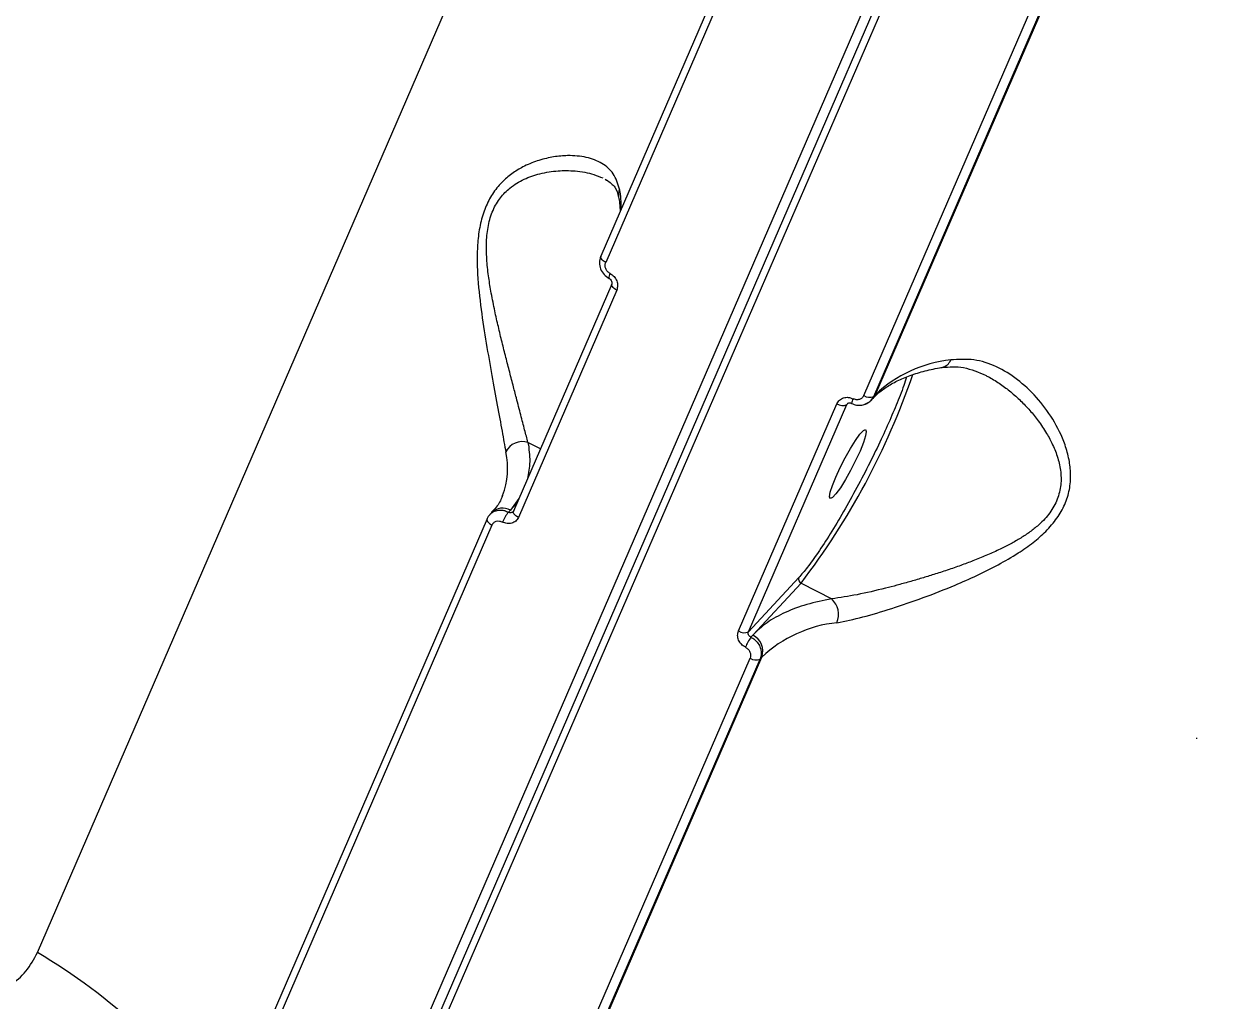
# Model space of a CAD drawing. Header units: millimetres. Extents: x -5873 to 5805, y -5301 to 4302.
# Drawn here: x -706 to -566.1, y -205.8 to -92.2 of the extents above; entities that cross this region are included whole.
import ezdxf

# ---------------------------------------------------------------- set-up
doc = ezdxf.new("R2010")
doc.units = ezdxf.units.MM
for name, color, linetype in [('DIKOM_ОБЪЕКТ', 7, 'Continuous'), ('DIKOM_РАЗМЕР_ЗОНА', 7, 'Continuous'), ('DIKOM_РАЗМЕР_ОБЪЕКТА', 7, 'Continuous')]:
    doc.layers.add(name, color=color, linetype=linetype)
doc.styles.add('style1', font='arial.ttf', dxfattribs={"width": 0.8})
doc.dimstyles.new('1-50', dxfattribs={"dimtxt": 300, "dimasz": 200, "dimexe": 100, "dimexo": 0, "dimgap": 100, "dimtad": 1, "dimtxsty": 'style1', "dimcen": 200, "dimclrd": 7, "dimclre": 7, "dimclrt": 7, "dimadec": 1, "dimazin": 2, "dimtfac": 1, "dimtmove": 0, "dimatfit": 2, "dimfxl": 0, "dimlwd": 25, "dimlwe": 18, "dimarcsym": 0})

# ---------------------------------------------------------------- blocks, each defined once
blk = doc.blocks.new('*D9')
at = {"layer": 'Defpoints', "color": 0, "transparency": 16777216}
for p in [(1338.11, 2802.44), (-4588.97, -1585.51), (-117.5, -1585.51)]:
    blk.add_point(p, dxfattribs=at)
at = {"layer": 'DIKOM_РАЗМЕР_ОБЪЕКТА', "color": 7, "lineweight": 18, "transparency": 16777216}
for p, q in [((1338.11, 2802.44), (-4688.97, 2802.44)), ((-117.5, -1585.51), (-4688.97, -1585.51))]:
    blk.add_line(p, q, dxfattribs=at)
at = {"layer": 'DIKOM_РАЗМЕР_ОБЪЕКТА', "color": 7, "lineweight": 25, "transparency": 16777216}
blk.add_line((-4588.97, 2602.44), (-4588.97, -1385.51), dxfattribs=at)
at = {"layer": 'DIKOM_РАЗМЕР_ОБЪЕКТА', "color": 7, "transparency": 16777216}
for points in [[(-4622.31, 2602.44), (-4555.64, 2602.44), (-4588.97, 2802.44)], [(-4622.31, -1385.51), (-4555.64, -1385.51), (-4588.97, -1585.51)]]:
    blk.add_solid(points, dxfattribs=at)
at = {"layer": 'DIKOM_РАЗМЕР_ОБЪЕКТА', "color": 7, "transparency": 16777216, "insert": (-4842.15, 460.98), "char_height": 300, "attachment_point": 5, "rotation": 90, "style": 'style1'}
blk.add_mtext('4400', dxfattribs=at)
blk = doc.blocks.new('*D10')
at = {"layer": 'Defpoints', "color": 0, "transparency": 16777216}
for p in [(4304.51, 1053.39), (-1538.59, -1332.39), (4304.51, -4224.84)]:
    blk.add_point(p, dxfattribs=at)
at = {"layer": 'DIKOM_РАЗМЕР_ОБЪЕКТА', "color": 7, "lineweight": 18, "transparency": 16777216}
for p, q in [((4304.51, 1053.39), (4304.51, -4324.84)), ((-1538.59, -1332.39), (-1538.59, -4324.84))]:
    blk.add_line(p, q, dxfattribs=at)
at = {"layer": 'DIKOM_РАЗМЕР_ОБЪЕКТА', "color": 7, "lineweight": 25, "transparency": 16777216}
blk.add_line((-1338.59, -4224.84), (4104.51, -4224.84), dxfattribs=at)
at = {"layer": 'DIKOM_РАЗМЕР_ОБЪЕКТА', "color": 7, "transparency": 16777216}
for points in [[(-1338.59, -4191.51), (-1338.59, -4258.18), (-1538.59, -4224.84)], [(4104.51, -4191.51), (4104.51, -4258.18), (4304.51, -4224.84)]]:
    blk.add_solid(points, dxfattribs=at)
at = {"layer": 'DIKOM_РАЗМЕР_ОБЪЕКТА', "color": 7, "transparency": 16777216, "insert": (1679.28, -3971.67), "char_height": 300, "attachment_point": 5, "style": 'style1'}
blk.add_mtext('5850', dxfattribs=at)
blk = doc.blocks.new('*D11')
at = {"layer": 'Defpoints', "color": 0, "transparency": 16777216}
for p in [(-510, 4302.44), (-5422.89, -3651.6), (284.83, -3651.6)]:
    blk.add_point(p, dxfattribs=at)
at = {"layer": 'DIKOM_РАЗМЕР_ЗОНА', "color": 7, "lineweight": 18, "transparency": 16777216}
for p, q in [((-510, 4302.44), (-5522.89, 4302.44)), ((284.83, -3651.6), (-5522.89, -3651.6))]:
    blk.add_line(p, q, dxfattribs=at)
at = {"layer": 'DIKOM_РАЗМЕР_ЗОНА', "color": 7, "lineweight": 25, "transparency": 16777216}
blk.add_line((-5422.89, 4102.44), (-5422.89, -3451.6), dxfattribs=at)
at = {"layer": 'DIKOM_РАЗМЕР_ЗОНА', "color": 7, "transparency": 16777216}
for points in [[(-5456.22, 4102.44), (-5389.56, 4102.44), (-5422.89, 4302.44)], [(-5456.22, -3451.6), (-5389.56, -3451.6), (-5422.89, -3651.6)]]:
    blk.add_solid(points, dxfattribs=at)
at = {"layer": 'DIKOM_РАЗМЕР_ЗОНА', "color": 7, "transparency": 16777216, "insert": (-5676.06, -474.49), "char_height": 300, "attachment_point": 5, "rotation": 90, "style": 'style1'}
blk.add_mtext('7950', dxfattribs=at)

msp = doc.modelspace()

# ---------------------------------------------------------------- linework, layer by layer
at = {"layer": 'DIKOM_ОБЪЕКТ', "color": 7, "linetype": 'Continuous', "lineweight": 15}
for p, q in [((-523.065, 106.66), (-696.034, -292.798)), ((-521.908, 106.484), (-694.877, -292.974)), ((-694.269, -293.708), (-521.3, 105.75)), ((-704.46, -200.145), (-579.379, 88.719)), ((-609.302, -50.708), (-638.964, -119.21)), ((-608.731, -51.423), (-638.393, -119.925)), ((-608.387, -135.394), (-578.725, -66.892)), ((-607.231, -135.494), (-577.569, -66.992)), ((-607.026, -135.272), (-577.364, -66.77)), ((-638.464, -110.259), (-638.29, -110.353)), ((-637.686, -122.44), (-649.122, -148.85)), ((-637.11, -123.157), (-648.546, -149.568)), ((-607.527, -135.947), (-607.32, -135.725)), ((-607.026, -135.272), (-607.231, -135.494)), ((-622.952, -162.762), (-611.517, -136.352)), ((-621.791, -162.865), (-610.355, -136.454)), ((-610.355, -136.454), (-610.195, -136.281)), ((-645.978, -141.59), (-647.426, -140.844)), ((-650.378, -147.024), (-650.455, -147.208)), ((-648.482, -147.372), (-649.468, -148.726)), ((-649.468, -148.726), (-648.718, -147.917)), ((-651.649, -149.017), (-651.856, -149.239)), ((-649.686, -148.961), (-649.468, -148.726)), ((-649.134, -148.889), (-649.168, -148.917)), ((-652.187, -149.747), (-681.849, -218.249)), ((-651.616, -150.462), (-681.278, -218.964)), ((-615.948, -156.567), (-621.791, -162.865)), ((-615.686, -157.207), (-621.295, -163.251)), ((-615.686, -157.207), (-612.12, -159.045)), ((-621.295, -163.251), (-621.513, -163.486)), ((-651.272, -234.433), (-621.61, -165.931)), ((-650.116, -234.533), (-620.454, -166.031)), ((-649.91, -234.312), (-620.249, -165.809)), ((-620.454, -166.031), (-620.249, -165.809)), ((-569.708, -175.204), (-569.723, -175.293))]:
    msp.add_line(p, q, dxfattribs=at)
at = {"layer": 'DIKOM_ОБЪЕКТ', "color": 7, "linetype": 'Continuous', "lineweight": 15, "flags": 128}
for points in [[(-638.393, -119.925), (-638.552, -119.83), (-638.692, -119.727), (-638.809, -119.62), (-638.897, -119.513), (-638.955, -119.409), (-638.98, -119.312), (-638.97, -119.226), (-638.964, -119.21)], [(-637.11, -123.157), (-637.27, -123.062), (-637.411, -122.96), (-637.528, -122.852), (-637.618, -122.744), (-637.676, -122.64), (-637.701, -122.542), (-637.692, -122.456), (-637.686, -122.44)], [(-607.026, -135.272), (-607.199, -135.577), (-607.32, -135.725)], [(-608.828, -141.851), (-609.337, -142.958), (-609.92, -144.098), (-610.527, -145.179), (-611.11, -146.112), (-611.622, -146.823), (-612.021, -147.253), (-612.275, -147.368), (-612.364, -147.159), (-612.279, -146.641), (-612.029, -145.859), (-611.632, -144.873), (-611.122, -143.766), (-610.54, -142.625), (-609.933, -141.545), (-609.35, -140.612), (-608.838, -139.901), (-608.439, -139.471), (-608.184, -139.356), (-608.096, -139.565), (-608.181, -140.083), (-608.431, -140.865), (-608.828, -141.851)], [(-648.546, -149.568), (-648.705, -149.473), (-648.847, -149.37), (-648.964, -149.262), (-649.054, -149.154), (-649.112, -149.05), (-649.137, -148.953), (-649.128, -148.866), (-649.122, -148.85)], [(-652.187, -149.747), (-652.193, -149.763), (-652.202, -149.849), (-652.178, -149.946), (-652.12, -150.05), (-652.031, -150.157), (-651.915, -150.265), (-651.775, -150.367), (-651.616, -150.462)]]:
    msp.add_lwpolyline(points, dxfattribs=at)
at = {"layer": 'DIKOM_ОБЪЕКТ', "color": 7, "linetype": 'Continuous', "lineweight": 15}
for centre, radius, start, end in [((-635.367, -112.05), 1.542, 156.06642, 189.95427), ((-646.689, -113.405), 10.108, 358.23619, 11.29841), ((-637.288, -121.646), 0.731, 144.15153, 190.73099), ((-596.689, -146.288), 15.106, 96.07655, 133.1788), ((-599.573, -130.794), 1.369, 282.59182, 339.78881), ((-683.244, -105.372), 85.152, 322.50224, 341.09622), ((-607.722, -134.431), 1.171, 235.35613, 294.76169), ((-610.846, -135.387), 1.175, 235.20761, 294.69783), ((-608.727, -136.349), 1.077, 147.97612, 178.57465), ((-648.05, -142.929), 2.176, 73.36074, 153.61933), ((-658.625, -143.862), 8.832, 339.01644, 12.42039), ((-650.367, -150.313), 1.824, 60.48664, 134.67746), ((-646.581, -151.655), 4.111, 139.05287, 157.84297), ((-615.466, -156.743), 0.513, 159.90563, 244.5851), ((-613.804, -160.864), 2.478, 337.70329, 47.19751), ((-609.912, -176.825), 15.106, 96.07715, 133.17939), ((-622.282, -161.797), 1.175, 235.20751, 294.69792), ((-615.946, -167.247), 6.718, 145.95908, 157.3937), ((-622.176, -165.104), 2.052, 339.90048, 64.57736), ((-620.945, -164.968), 1.171, 235.35011, 294.76771), ((-738.238, -257.725), 66.756, 46.88713, 59.60348)]:
    msp.add_arc(centre, radius, start, end, dxfattribs=at)
for points, knots in [([(-636.776, -111.425), (-636.978, -110.789), (-637.378, -109.526), (-638.772, -108.344), (-640.59, -107.64), (-642.549, -107.457), (-644.434, -107.622), (-646.127, -108.012), (-647.728, -108.64), (-649.143, -109.463), (-650.373, -110.465), (-651.454, -111.73), (-652.327, -113.304), (-652.93, -115.127), (-653.254, -117.098), (-653.359, -119.179), (-653.279, -121.951), (-652.903, -125.402), (-652.283, -129.359), (-651.617, -133.115), (-650.984, -136.574), (-650.425, -139.671), (-650.141, -141.199), (-649.999, -141.962)], [0, 0, 0, 0, 0.0628381, 0.1250328, 0.1875517, 0.2496598, 0.2915506, 0.333637, 0.3744973, 0.4070912, 0.4371941, 0.4692333, 0.4998096, 0.5304219, 0.5624913, 0.5926596, 0.6253309, 0.6879408, 0.7501184, 0.8127576, 0.8751681, 0.9376728, 1, 1, 1, 1]), ([(-647.426, -140.844), (-647.551, -140.375), (-647.801, -139.435), (-648.258, -137.673), (-648.718, -135.904), (-649.176, -134.146), (-649.603, -132.501), (-650.05, -130.756), (-650.493, -128.987), (-650.928, -127.174), (-651.354, -125.267), (-651.728, -123.367), (-652.037, -121.429), (-652.241, -119.516), (-652.279, -117.861), (-652.185, -116.569), (-651.995, -115.306), (-651.549, -113.827), (-650.814, -112.598), (-650.106, -111.793), (-649.471, -111.221), (-648.72, -110.697), (-647.868, -110.244), (-646.971, -109.882), (-646, -109.594), (-644.975, -109.388), (-643.948, -109.273), (-642.938, -109.24), (-641.895, -109.288), (-640.819, -109.438), (-639.731, -109.699), (-639.078, -109.969), (-638.742, -110.107)], [0, 0, 0, 0, 0.0484914, 0.0973952, 0.147718, 0.1827239, 0.2215825, 0.2585886, 0.295671, 0.3325195, 0.3692853, 0.409332, 0.443318, 0.4803902, 0.5175836, 0.5365616, 0.5545624, 0.5918756, 0.6289398, 0.6469714, 0.6659918, 0.6901739, 0.714832, 0.7400633, 0.7667156, 0.797232, 0.8277416, 0.856229, 0.8875997, 0.9242869, 0.9611135, 1, 1, 1, 1]), ([(-638.295, -110.332), (-637.928, -110.602), (-637.19, -111.144), (-636.989, -111.915), (-636.888, -112.303)], [0, 0, 0, 0, 0.4971696, 1, 1, 1, 1]), ([(-636.906, -112.323), (-636.855, -112.564), (-636.726, -113.175), (-636.726, -113.715), (-636.726, -114.042)], [0, 0, 0, 0, 0.3940692, 1, 1, 1, 1]), ([(-638.976, -119.249), (-639.043, -119.48), (-639.177, -119.94), (-639.017, -120.689), (-638.625, -121.36), (-638.212, -121.642), (-638.006, -121.782)], [0, 0, 0, 0, 0.2527543, 0.5034564, 0.7522594, 1, 1, 1, 1]), ([(-637.881, -121.218), (-637.989, -121.144), (-638.206, -120.996), (-638.412, -120.652), (-638.495, -120.271), (-638.427, -120.04), (-638.393, -119.925)], [0, 0, 0, 0, 0.2508212, 0.5001789, 0.7499819, 1, 1, 1, 1]), ([(-637.881, -121.218), (-637.717, -121.329), (-637.392, -121.55), (-637.084, -122.067), (-636.958, -122.638), (-637.059, -122.984), (-637.11, -123.157)], [0, 0, 0, 0, 0.2505047, 0.5002429, 0.7500284, 1, 1, 1, 1]), ([(-638.006, -121.782), (-637.94, -121.826), (-637.811, -121.912), (-637.692, -122.105), (-637.645, -122.308), (-637.68, -122.422), (-637.698, -122.479)], [0, 0, 0, 0, 0.2599341, 0.5122979, 0.7587345, 1, 1, 1, 1]), ([(-611.511, -161.804), (-610.539, -161.609), (-608.606, -161.22), (-605.155, -160.184), (-601.524, -158.935), (-598.178, -157.624), (-595.246, -156.33), (-592.777, -155.103), (-590.571, -153.824), (-588.716, -152.526), (-587.176, -151.19), (-585.899, -149.713), (-584.956, -148.065), (-584.42, -146.314), (-584.292, -144.554), (-584.496, -142.806), (-585.108, -140.608), (-586.353, -138.093), (-588.274, -135.538), (-590.499, -133.462), (-592.953, -131.966), (-595.568, -131.084), (-597.382, -131.206), (-598.288, -131.267)], [0, 0, 0, 0, 0.0628399, 0.1250346, 0.1875523, 0.2496615, 0.2915524, 0.3336363, 0.3744983, 0.4070908, 0.4371933, 0.469234, 0.4998099, 0.5304213, 0.5624916, 0.59266, 0.6253326, 0.6879409, 0.7501176, 0.8127587, 0.8751689, 0.9376741, 1, 1, 1, 1]), ([(-607.292, -135.733), (-607.196, -135.62), (-606.838, -135.194), (-605.977, -134.536), (-604.712, -133.773), (-603.223, -133.119), (-601.508, -132.588), (-600.182, -132.262), (-599.378, -132.154), (-599.275, -132.14)], [0, 0, 0, 0, 0.0679532, 0.2545204, 0.4362136, 0.6157683, 0.7947079, 0.9736569, 1, 1, 1, 1]), ([(-599.288, -132.132), (-598.457, -132.07), (-596.783, -131.944), (-595.048, -132.696), (-594.174, -133.075)], [0, 0, 0, 0, 0.4962398, 1, 1, 1, 1]), ([(-603.409, -133.237), (-603.435, -133.325), (-603.635, -134.003), (-604.24, -135.598), (-604.916, -137.207), (-605.244, -137.988)], [0, 0, 0, 0, 0.0712325, 0.5491201, 1, 1, 1, 1]), ([(-594.181, -133.088), (-594.05, -133.152), (-593.47, -133.431), (-592.502, -134.06), (-591.287, -134.968), (-590.148, -135.988), (-589.076, -137.112), (-588.054, -138.374), (-587.159, -139.71), (-586.39, -141.152), (-585.802, -142.65), (-585.499, -144.022), (-585.438, -145.145), (-585.497, -146.285), (-585.78, -147.115), (-585.971, -147.675)], [0, 0, 0, 0, 0.0270534, 0.11945, 0.2074469, 0.2956333, 0.3832607, 0.4706889, 0.5659142, 0.6467317, 0.7348881, 0.8233351, 0.8684699, 0.9112722, 1, 1, 1, 1]), ([(-611.517, -136.352), (-611.426, -136.199), (-611.245, -135.894), (-610.756, -135.639), (-610.19, -135.573), (-609.823, -135.709), (-609.64, -135.778)], [0, 0, 0, 0, 0.2505023, 0.500212, 0.7499847, 1, 1, 1, 1]), ([(-608.387, -135.394), (-608.448, -135.496), (-608.57, -135.698), (-608.895, -135.87), (-609.273, -135.914), (-609.517, -135.823), (-609.64, -135.778)], [0, 0, 0, 0, 0.25076, 0.5001623, 0.7500534, 1, 1, 1, 1]), ([(-607.231, -135.494), (-607.346, -135.693), (-607.52, -135.998), (-607.912, -136.255), (-608.131, -136.386), (-608.258, -136.4), (-608.259, -136.4)], [0, 0, 0, 0, 0.4821966, 0.7362911, 0.9985204, 1, 1, 1, 1]), ([(-610.27, -136.329), (-610.244, -136.309), (-610.192, -136.27), (-610.081, -136.249), (-609.95, -136.259), (-609.853, -136.301), (-609.803, -136.322)], [0, 0, 0, 0, 0.2370267, 0.4802518, 0.7329556, 1, 1, 1, 1]), ([(-609.803, -136.322), (-609.615, -136.395), (-609.236, -136.542), (-608.619, -136.539), (-608.029, -136.371), (-607.723, -136.118), (-607.57, -135.992)], [0, 0, 0, 0, 0.2455781, 0.4944211, 0.7467798, 1, 1, 1, 1]), ([(-605.244, -137.988), (-605.609, -138.811), (-606.36, -140.506), (-607.703, -143.266), (-609.188, -146.128), (-610.751, -148.939), (-612.292, -151.515), (-613.713, -153.697), (-614.961, -155.433), (-615.625, -156.197), (-615.948, -156.567)], [0, 0, 0, 0, 0.1165139, 0.240012, 0.3686383, 0.4999971, 0.6313579, 0.7599876, 0.8834847, 1, 1, 1, 1]), ([(-647.426, -140.844), (-647.317, -141.605), (-647.103, -143.093), (-647.359, -144.42), (-647.484, -145.069)], [0, 0, 0, 0, 0.5116654, 1, 1, 1, 1]), ([(-650.404, -147.058), (-650.416, -147.097), (-650.562, -147.575), (-650.957, -148.222), (-651.485, -148.797), (-651.678, -149.008)], [0, 0, 0, 0, 0.0530377, 0.6534001, 1, 1, 1, 1]), ([(-585.971, -147.675), (-586.252, -148.207), (-586.671, -148.998), (-587.507, -149.929), (-588.268, -150.643), (-589.199, -151.362), (-590.286, -152.07), (-591.462, -152.734), (-592.769, -153.386), (-594.192, -154.021), (-595.665, -154.616), (-597.163, -155.175), (-598.682, -155.702), (-600.193, -156.193), (-601.668, -156.645), (-603.104, -157.062), (-604.511, -157.449), (-606.576, -157.983), (-609.248, -158.611), (-611.16, -158.9), (-612.12, -159.045)], [0, 0, 0, 0, 0.0627174, 0.0932384, 0.1254304, 0.1663536, 0.2080788, 0.2507842, 0.2958874, 0.3475247, 0.3991645, 0.4473947, 0.500458, 0.5538845, 0.6016551, 0.6519863, 0.7030712, 0.7499625, 0.8744113, 1, 1, 1, 1]), ([(-651.813, -149.195), (-651.892, -149.283), (-652.05, -149.46), (-652.15, -149.678), (-652.199, -149.786)], [0, 0, 0, 0, 0.5005293, 1, 1, 1, 1]), ([(-651.759, -149.144), (-651.667, -149.07), (-651.479, -148.921), (-651.075, -148.755), (-650.619, -148.7), (-650.121, -148.768), (-649.839, -148.893), (-649.686, -148.961)], [0, 0, 0, 0, 0.1678057, 0.3409008, 0.6058241, 0.7869048, 1, 1, 1, 1]), ([(-648.546, -149.568), (-648.636, -149.72), (-648.817, -150.024), (-649.297, -150.271), (-649.852, -150.324), (-650.21, -150.178), (-650.389, -150.105)], [0, 0, 0, 0, 0.2505401, 0.5002035, 0.7500229, 1, 1, 1, 1]), ([(-649.084, -148.794), (-649.113, -148.844), (-649.157, -148.919), (-649.253, -148.984), (-649.354, -149.025), (-649.469, -149.034), (-649.589, -149.01), (-649.653, -148.978), (-649.686, -148.961)], [0, 0, 0, 0, 0.2443476, 0.3708168, 0.4999555, 0.7196196, 0.8522568, 1, 1, 1, 1]), ([(-651.616, -150.462), (-651.556, -150.361), (-651.435, -150.159), (-651.116, -149.993), (-650.746, -149.958), (-650.508, -150.056), (-650.389, -150.105)], [0, 0, 0, 0, 0.2507659, 0.5001013, 0.7499378, 1, 1, 1, 1]), ([(-612.12, -159.045), (-613.109, -159.241), (-615.087, -159.633), (-617.576, -160.581), (-619.717, -161.755), (-620.769, -162.752), (-621.295, -163.251)], [0, 0, 0, 0, 0.2500016, 0.4999976, 0.7499868, 1, 1, 1, 1]), ([(-622.148, -164.664), (-622.316, -164.558), (-622.651, -164.348), (-622.97, -163.842), (-623.103, -163.279), (-623.003, -162.934), (-622.952, -162.762)], [0, 0, 0, 0, 0.2505962, 0.5002682, 0.7500218, 1, 1, 1, 1]), ([(-621.513, -163.486), (-621.547, -163.468), (-621.612, -163.433), (-621.709, -163.345), (-621.779, -163.241), (-621.817, -163.128), (-621.833, -163.006), (-621.808, -162.921), (-621.791, -162.865)], [0, 0, 0, 0, 0.1475411, 0.2804132, 0.5003693, 0.6294225, 0.7557952, 1, 1, 1, 1]), ([(-621.513, -163.486), (-621.367, -163.572), (-621.097, -163.731), (-620.73, -164.11), (-620.475, -164.531), (-620.341, -164.976), (-620.286, -165.471), (-620.388, -165.81), (-620.454, -166.031)], [0, 0, 0, 0, 0.1618049, 0.2992537, 0.5004109, 0.631565, 0.7587393, 1, 1, 1, 1]), ([(-622.148, -164.664), (-622.036, -164.735), (-621.813, -164.876), (-621.599, -165.212), (-621.51, -165.586), (-621.577, -165.816), (-621.61, -165.931)], [0, 0, 0, 0, 0.2507367, 0.5001008, 0.7499865, 1, 1, 1, 1]), ([(-712.541, -204.943), (-711.673, -204.978), (-709.939, -205.048), (-707.61, -204.039), (-705.674, -202.421), (-704.865, -200.904), (-704.46, -200.145)], [0, 0, 0, 0, 0.2506979, 0.5004341, 0.750249, 1, 1, 1, 1])]:
    msp.add_open_spline(points, degree=3, knots=knots, dxfattribs=at)

# ---------------------------------------------------------------- dimensions: what is measured, and where the dimension line sits
at = {"layer": 'DIKOM_РАЗМЕР_ЗОНА'}
dim = msp.add_linear_dim(base=(-5422.889, -3651.603), p1=(-510.005, 4302.437), p2=(284.83, -3651.603), angle=90, text='7950', dimstyle='1-50', dxfattribs=at)
dim.commit()
dim.dimension.update_dxf_attribs({"geometry": '*D11', "text_midpoint": (-5422.889, -474.491), "dimtype": 160})
at = {"layer": 'DIKOM_РАЗМЕР_ОБЪЕКТА'}
dim = msp.add_linear_dim(base=(-4588.973, -1585.515), p1=(1338.114, 2802.437), p2=(-117.504, -1585.515), angle=90, text='4400', dimstyle='1-50', dxfattribs=at)
dim.commit()
dim.dimension.update_dxf_attribs({"geometry": '*D9', "text_midpoint": (-4588.973, 460.978), "dimtype": 160})
dim = msp.add_linear_dim(base=(4304.512, -4224.842), p1=(-1538.592, -1332.389), p2=(4304.512, 1053.391), text='5850', dimstyle='1-50', dxfattribs=at)
dim.commit()
dim.dimension.update_dxf_attribs({"geometry": '*D10', "text_midpoint": (1679.282, -4224.842), "dimtype": 160})

doc.saveas('drawing.dxf')
